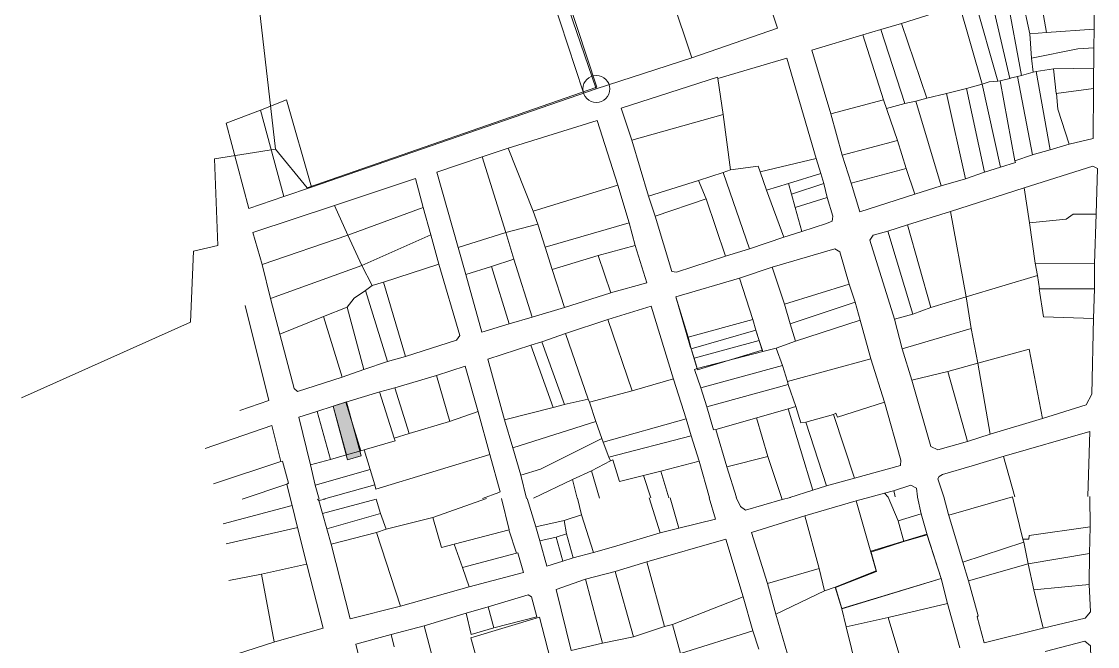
# Model space of a CAD drawing. Header units: millimetres. Extents: x 1956 to 626854, y 2654 to 1330329.
# Drawn here: x 624581.1 to 625023.2, y 1329692.2 to 1329948.9 of the extents above; entities that cross this region are included whole.
import ezdxf

# ---------------------------------------------------------------- set-up
doc = ezdxf.new("R2010")
doc.units = ezdxf.units.MM
for name, color, linetype in [('-2', 1, 'Continuous'), ('2', 7, 'Continuous'), ('CVL_CUADCON_LIN', 8, 'Continuous'), ('CVL_CUADCON_TIT', 1, 'Continuous')]:
    doc.layers.add(name, color=color, linetype=linetype)

msp = doc.modelspace()

# ---------------------------------------------------------------- hatches: boundary and pattern name
at = {"lineweight": 0}
msp.add_hatch(color=1, dxfattribs=at).paths.add_polyline_path([(624709.08, 1329790.83), (624714.67, 1329792.67), (624720.72, 1329770.43), (624715.08, 1329768.79)])

# ---------------------------------------------------------------- linework, layer by layer
at = {"layer": '-2', "color": 1, "lineweight": 0}
for p, q in [((624817.45, 1329922), (624771.26, 1330062.3)), ((624672.98, 1330006.35), (624685.39, 1329896.43)), ((624698.45, 1329880.58), (624817.45, 1329922)), ((624685.39, 1329896.43), (624660.38, 1329892.5)), ((624685.39, 1329896.43), (624698.45, 1329880.58)), ((624660.38, 1329892.5), (624661.75, 1329856.86)), ((624651.78, 1329854.57), (624650.51, 1329825.36)), ((624661.75, 1329856.86), (624651.78, 1329854.57)), ((624650.51, 1329825.36), (624581.09, 1329794.35))]:
    msp.add_line(p, q, dxfattribs=at)
at = {"color": 1, "lineweight": 0}
for p, q in [((624709.08, 1329790.83), (624714.67, 1329792.67)), ((624709.08, 1329790.83), (624714.67, 1329792.67)), ((624714.67, 1329792.67), (624720.72, 1329770.43)), ((624714.67, 1329792.67), (624720.72, 1329770.43)), ((624709.08, 1329790.83), (624715.08, 1329768.79)), ((624715.08, 1329768.79), (624709.08, 1329790.83)), ((624720.72, 1329770.43), (624715.08, 1329768.79))]:
    msp.add_line(p, q, dxfattribs=at)
at = {"layer": '2', "color": 1, "lineweight": 0}
for p, q in [((624880.06, 1329981.62), (624891.71, 1329946.17)), ((625021.84, 1329970.1), (625021.85, 1329945.73)), ((624845.83, 1329966.2), (624856.48, 1329934.01)), ((624998.71, 1329964.43), (625002.26, 1329944.41)), ((624985.55, 1329961.32), (624991.93, 1329926.78)), ((624991.36, 1329962.43), (624995.44, 1329943.82)), ((624942.62, 1329948.08), (624966.49, 1329955.62)), ((624966.49, 1329955.62), (624975.86, 1329923.21)), ((624972.77, 1329957.59), (624982.28, 1329924.41)), ((624979.26, 1329959.5), (624987.23, 1329925.54)), ((624817.27, 1329921.22), (624805.97, 1329954.02)), ((624934.19, 1329945.65), (624942.62, 1329948.08)), ((624942.62, 1329948.08), (624953.09, 1329917.43)), ((624891.71, 1329946.17), (624856.48, 1329934.01)), ((624905.78, 1329937.18), (624926.73, 1329943.45)), ((624926.73, 1329943.45), (624934.19, 1329945.65)), ((624926.73, 1329943.45), (624935.34, 1329916.79)), ((624934.19, 1329945.65), (624944.11, 1329915.2)), ((624995.44, 1329943.82), (625002.26, 1329944.41)), ((624995.44, 1329943.82), (624996.13, 1329933.91)), ((625002.26, 1329944.41), (625021.85, 1329945.73)), ((625021.85, 1329945.73), (625021.66, 1329938.07)), ((625015.15, 1329937.68), (625021.66, 1329938.07)), ((625021.66, 1329938.07), (625021.56, 1329921.36)), ((624856.48, 1329934.01), (624817.27, 1329921.22)), ((624867.25, 1329925.44), (624895.51, 1329933.86)), ((624895.51, 1329933.86), (624907.62, 1329892.61)), ((624913.59, 1329910.94), (624905.78, 1329937.18)), ((624996.13, 1329933.91), (625015.15, 1329937.68)), ((624996.13, 1329933.91), (624996.84, 1329928.16)), ((624998.01, 1329928.44), (625005.14, 1329929.53)), ((625005.14, 1329929.53), (625021.61, 1329929.71)), ((625005.14, 1329929.53), (625006.28, 1329919.3)), ((624827.49, 1329913.26), (624867.06, 1329926.1)), ((624867.06, 1329926.1), (624867.25, 1329925.44)), ((624869.37, 1329910.67), (624867.25, 1329925.44)), ((624982.28, 1329924.41), (624983.2, 1329924.55)), ((624983.2, 1329924.55), (624987.23, 1329925.54)), ((624983.2, 1329924.55), (624989.31, 1329891.63)), ((624987.23, 1329925.54), (624987.34, 1329925.59)), ((624987.34, 1329925.59), (624990.35, 1329926.35)), ((624990.35, 1329926.35), (624991.93, 1329926.78)), ((624990.35, 1329926.35), (624996.47, 1329894.09)), ((624991.93, 1329926.78), (624996.78, 1329928.06)), ((624996.78, 1329928.06), (624998.06, 1329928.44)), ((624996.84, 1329928.16), (624996.78, 1329928.06)), ((624998.01, 1329928.44), (625003.83, 1329896.19)), ((624700.27, 1329880.89), (624817.27, 1329921.22)), ((624961.15, 1329919.31), (624969.37, 1329921.35)), ((624969.37, 1329921.35), (624975.86, 1329923.21)), ((624969.37, 1329921.35), (624976.83, 1329886.99)), ((624975.86, 1329923.21), (624978.72, 1329924.07)), ((624975.86, 1329923.21), (624983.42, 1329889.05)), ((624978.72, 1329924.07), (624982.28, 1329924.41)), ((625006.28, 1329919.3), (625021.56, 1329921.36)), ((625021.56, 1329921.36), (625021.39, 1329900.85)), ((624679.24, 1329912.45), (624689.99, 1329916.78)), ((624689.99, 1329916.78), (624700.27, 1329880.89)), ((624913.59, 1329910.94), (624935.34, 1329916.79)), ((624935.34, 1329916.79), (624940.99, 1329900.03)), ((624944.11, 1329915.2), (624948.5, 1329916.24)), ((624948.5, 1329916.24), (624953.09, 1329917.43)), ((624948.5, 1329916.24), (624958.99, 1329881.42)), ((624953.09, 1329917.43), (624961.15, 1329919.31)), ((624961.15, 1329919.31), (624969.01, 1329884.28)), ((625006.33, 1329919.3), (625006.98, 1329912.94)), ((624665.22, 1329907.12), (624679.24, 1329912.45)), ((624679.24, 1329912.45), (624688.85, 1329876.98)), ((624831.83, 1329900.23), (624827.49, 1329913.26)), ((624936.56, 1329913.16), (624944.11, 1329915.2)), ((625006.98, 1329912.94), (625011.6, 1329898.54)), ((624674.45, 1329872.07), (624665.22, 1329907.12)), ((624781, 1329896.84), (624817.6, 1329908.31)), ((624817.6, 1329908.31), (624826.11, 1329881.65)), ((624831.83, 1329900.23), (624869.37, 1329910.67)), ((624869.37, 1329910.67), (624872.47, 1329887.92)), ((624918.36, 1329893.94), (624913.59, 1329910.94)), ((624838.68, 1329877.16), (624831.83, 1329900.23)), ((624918.36, 1329893.94), (624940.99, 1329900.03)), ((624940.99, 1329900.03), (624944.59, 1329888.49)), ((625011.6, 1329898.54), (625003.83, 1329896.19)), ((625021.39, 1329900.85), (625011.6, 1329898.54)), ((624770.37, 1329893.38), (624781, 1329896.84)), ((624791.26, 1329870.96), (624781, 1329896.84)), ((624921.97, 1329882.45), (624918.36, 1329893.94)), ((624996.47, 1329894.09), (624989.31, 1329891.63)), ((625003.83, 1329896.19), (624996.42, 1329894.09)), ((624751.71, 1329887.07), (624770.37, 1329893.38)), ((624770.37, 1329893.38), (624780.07, 1329862.28)), ((624872.47, 1329887.92), (624883.83, 1329889.54)), ((624883.83, 1329889.54), (624884.65, 1329887.09)), ((624884.65, 1329887.09), (624907.62, 1329892.61)), ((624907.62, 1329892.61), (624909.54, 1329886.53)), ((624989.5, 1329890.97), (624983.42, 1329889.05)), ((624989.31, 1329891.63), (624989.5, 1329890.97)), ((624993.13, 1329880.65), (625021.29, 1329889.53)), ((625021.29, 1329889.53), (625023.2, 1329888.58)), ((624760.5, 1329856.08), (624751.71, 1329887.07)), ((624869.45, 1329886.86), (624859.33, 1329883.64)), ((624872.47, 1329887.92), (624869.45, 1329886.86)), ((624869.45, 1329886.86), (624880.16, 1329855.53)), ((624884.65, 1329887.09), (624887.16, 1329879.68)), ((624896.2, 1329882.41), (624909.54, 1329886.53)), ((624909.54, 1329886.53), (624910.73, 1329882.4)), ((624921.97, 1329882.45), (624944.59, 1329888.49)), ((624944.59, 1329888.49), (624948.21, 1329877.96)), ((624976.83, 1329886.99), (624969.01, 1329884.28)), ((624983.42, 1329889.05), (624976.83, 1329886.99)), ((625023.2, 1329888.58), (625022.61, 1329869.75)), ((624688.87, 1329876.99), (624700.27, 1329880.89)), ((624709.68, 1329873.26), (624742.92, 1329884.43)), ((624742.92, 1329884.43), (624746.06, 1329872.55)), ((624791.26, 1329870.96), (624826.11, 1329881.65)), ((624826.11, 1329881.65), (624830.81, 1329866.23)), ((624859.33, 1329883.64), (624838.68, 1329877.16)), ((624859.33, 1329883.64), (624862.39, 1329876.02)), ((624887.16, 1329879.68), (624896.2, 1329882.41)), ((624896.2, 1329882.41), (624897.49, 1329877.92)), ((624897.49, 1329877.92), (624910.73, 1329882.4)), ((624910.73, 1329882.4), (624912.15, 1329876.63)), ((624925.56, 1329870.7), (624921.97, 1329882.45)), ((624958.99, 1329881.42), (624948.21, 1329877.96)), ((624969.01, 1329884.28), (624958.99, 1329881.42)), ((624962.77, 1329870.89), (624993.13, 1329880.65)), ((624993.13, 1329880.65), (624995.31, 1329866.14)), ((624674.45, 1329872.07), (624688.87, 1329876.99)), ((624841.48, 1329868.98), (624838.68, 1329877.16)), ((624862.39, 1329876.02), (624841.48, 1329868.98)), ((624862.39, 1329876.02), (624870.35, 1329852.51)), ((624887.16, 1329879.68), (624894.27, 1329860.25)), ((624897.49, 1329877.92), (624899.02, 1329872.56)), ((624899.02, 1329872.56), (624912.15, 1329876.63)), ((624912.15, 1329876.63), (624914.4, 1329868.93)), ((624948.21, 1329877.96), (624925.56, 1329870.7)), ((624676.15, 1329862.24), (624709.68, 1329873.26)), ((624709.68, 1329873.26), (624715.21, 1329861.12)), ((624715.21, 1329861.12), (624746.06, 1329872.55)), ((624746.06, 1329872.55), (624749.26, 1329861.26)), ((624899.02, 1329872.56), (624901.69, 1329862.71)), ((624793.24, 1329865.64), (624791.26, 1329870.96)), ((624848.28, 1329846.26), (624841.48, 1329868.98)), ((624914.33, 1329867.86), (624914.21, 1329866.9)), ((624914.4, 1329868.93), (624914.33, 1329867.86)), ((624945.08, 1329865.42), (624962.77, 1329870.89)), ((624962.77, 1329870.89), (624969.19, 1329835.74)), ((624995.31, 1329866.14), (625010.27, 1329867.69)), ((625010.27, 1329867.69), (625013.21, 1329869.72)), ((625013.21, 1329869.72), (625022.61, 1329869.75)), ((625022.61, 1329869.75), (625021.94, 1329849.45)), ((624780.07, 1329862.28), (624793.24, 1329865.64)), ((624793.24, 1329865.64), (624796.22, 1329856.2)), ((624796.22, 1329856.2), (624830.81, 1329866.23)), ((624830.81, 1329866.23), (624833.28, 1329856.94)), ((624901.69, 1329862.71), (624894.27, 1329860.25)), ((624911.86, 1329865.93), (624901.69, 1329862.71)), ((624914.21, 1329866.9), (624911.86, 1329865.93)), ((624931.08, 1329861.16), (624937.06, 1329862.78)), ((624937.06, 1329862.78), (624945.08, 1329865.42)), ((624937.06, 1329862.78), (624947.32, 1329828.72)), ((624945.08, 1329865.42), (624954.73, 1329831.38)), ((624995.31, 1329866.14), (624997.55, 1329849.64)), ((624679.92, 1329849.07), (624676.15, 1329862.24)), ((624679.92, 1329849.07), (624715.21, 1329861.12)), ((624715.21, 1329861.12), (624720.88, 1329848.68)), ((624720.88, 1329848.68), (624749.26, 1329861.26)), ((624749.26, 1329861.26), (624752.54, 1329849.17)), ((624780.07, 1329862.28), (624760.5, 1329856.08)), ((624780.07, 1329862.28), (624783.38, 1329851.25)), ((624894.27, 1329860.25), (624880.16, 1329855.53)), ((624929.67, 1329859.05), (624931.08, 1329861.16)), ((624939.76, 1329826.57), (624929.67, 1329859.05)), ((624763.65, 1329844.96), (624760.5, 1329856.08)), ((624796.22, 1329856.2), (624799.16, 1329847.05)), ((624818.06, 1329852.85), (624833.28, 1329856.94)), ((624833.28, 1329856.94), (624837.98, 1329841.57)), ((624880.16, 1329855.53), (624870.35, 1329852.51)), ((624889.53, 1329847.95), (624915.23, 1329855.56)), ((624915.23, 1329855.56), (624917.34, 1329854.25)), ((624917.34, 1329854.25), (624921.21, 1329840.98)), ((624783.38, 1329851.25), (624774.18, 1329848.32)), ((624783.38, 1329851.25), (624790.97, 1329827.4)), ((624799.16, 1329847.05), (624818.06, 1329852.85)), ((624818.06, 1329852.85), (624823.22, 1329837.43)), ((624870.35, 1329852.51), (624850.16, 1329845.87)), ((624997.55, 1329849.64), (625021.94, 1329849.45)), ((624997.55, 1329849.64), (624998.57, 1329844.5)), ((625021.94, 1329849.45), (625021.95, 1329839.04)), ((624683.43, 1329835.09), (624679.92, 1329849.07)), ((624683.43, 1329835.09), (624720.88, 1329848.68)), ((624720.88, 1329848.68), (624725.2, 1329840.43)), ((624729.8, 1329841.82), (624752.54, 1329849.17)), ((624752.54, 1329849.17), (624761.26, 1329819.87)), ((624774.18, 1329848.32), (624763.65, 1329844.96)), ((624770.28, 1329821.33), (624763.65, 1329844.96)), ((624774.18, 1329848.32), (624781.47, 1329824.73)), ((624799.16, 1329847.05), (624804.21, 1329831.37)), ((624850.16, 1329845.87), (624848.28, 1329846.26)), ((624876.13, 1329843.42), (624889.53, 1329847.95)), ((624889.53, 1329847.95), (624894.64, 1329832.78)), ((624725.2, 1329840.43), (624729.8, 1329841.82)), ((624729.8, 1329841.82), (624738.85, 1329811.23)), ((624837.98, 1329841.57), (624823.07, 1329837.38)), ((624849.98, 1329835.87), (624876.13, 1329843.42)), ((624876.13, 1329843.42), (624881.52, 1329826.46)), ((624894.64, 1329832.78), (624921.21, 1329840.98)), ((624921.21, 1329840.98), (624923.62, 1329833.67)), ((624969.19, 1329835.74), (624998.57, 1329844.5)), ((624998.57, 1329844.5), (624999.34, 1329839.1)), ((624717.84, 1329835.23), (624722.37, 1329838.45)), ((624722.37, 1329838.45), (624725.2, 1329840.43)), ((624722.37, 1329838.45), (624731.49, 1329809.18)), ((624823.22, 1329837.43), (624804.21, 1329831.37)), ((624999.29, 1329839.1), (625021.95, 1329839.04)), ((624999.29, 1329839.1), (625001.06, 1329827.59)), ((625021.95, 1329839.04), (625021.63, 1329826.96)), ((624682.67, 1329793.16), (624673.01, 1329832.23)), ((624687.23, 1329820.45), (624683.43, 1329835.09)), ((624714.87, 1329831.52), (624717.84, 1329835.23)), ((624822.01, 1329826.43), (624839.84, 1329831.94)), ((624839.84, 1329831.94), (624849.01, 1329801.97)), ((624849.98, 1329835.87), (624855.06, 1329819.23)), ((624894.64, 1329832.78), (624896.98, 1329824.76)), ((624896.98, 1329824.76), (624923.62, 1329833.67)), ((624923.62, 1329833.67), (624925.67, 1329826.27)), ((624954.73, 1329831.38), (624969.19, 1329835.74)), ((624969.19, 1329835.74), (624971.32, 1329822.75)), ((624687.23, 1329820.45), (624705.2, 1329827.69)), ((624705.2, 1329827.69), (624714.87, 1329831.52)), ((624705.2, 1329827.69), (624712.88, 1329802.77)), ((624714.87, 1329831.52), (624721.78, 1329805.96)), ((624790.97, 1329827.4), (624781.42, 1329824.73)), ((624804.21, 1329831.37), (624790.97, 1329827.4)), ((624939.76, 1329826.57), (624947.32, 1329828.72)), ((624947.32, 1329828.72), (624954.73, 1329831.38)), ((625001.06, 1329827.59), (625021.63, 1329826.96)), ((624781.47, 1329824.73), (624770.28, 1329821.33)), ((624804.63, 1329820.7), (624822.01, 1329826.43)), ((624822.01, 1329826.43), (624832, 1329797.15)), ((624881.52, 1329826.46), (624855.06, 1329819.23)), ((624881.52, 1329826.46), (624882.76, 1329822.13)), ((624896.98, 1329824.76), (624899.14, 1329817.56)), ((624899.14, 1329817.56), (624925.67, 1329826.27)), ((624925.67, 1329826.27), (624930.06, 1329810.3)), ((624942.99, 1329814.43), (624939.76, 1329826.62)), ((625021.58, 1329827.02), (625020.86, 1329795.85)), ((624693.18, 1329798.1), (624687.23, 1329820.5)), ((624761.26, 1329819.87), (624759.8, 1329817.96)), ((624794.91, 1329817.27), (624804.63, 1329820.7)), ((624804.63, 1329820.7), (624813.89, 1329793.77)), ((624855.06, 1329819.23), (624856.19, 1329814.43)), ((624882.76, 1329822.13), (624856.19, 1329814.43)), ((624882.76, 1329822.13), (624884.15, 1329817.83)), ((624971.32, 1329822.75), (624942.99, 1329814.43)), ((624971.32, 1329822.75), (624974, 1329808.58)), ((624759.8, 1329817.96), (624738.85, 1329811.23)), ((624772.67, 1329810.16), (624790.36, 1329815.93)), ((624790.36, 1329815.93), (624794.91, 1329817.27)), ((624790.36, 1329815.93), (624799.6, 1329790.33)), ((624794.91, 1329817.27), (624804.15, 1329791.61)), ((624856.19, 1329814.43), (624857.44, 1329810.55)), ((624884.15, 1329817.83), (624857.44, 1329810.55)), ((624884.15, 1329817.83), (624885.65, 1329813.39)), ((624885.65, 1329813.39), (624891.11, 1329814.66)), ((624891.11, 1329814.66), (624899.14, 1329817.56)), ((624891.11, 1329814.66), (624893.73, 1329807.66)), ((624946.87, 1329801.56), (624942.99, 1329814.43)), ((624974, 1329808.58), (624995.12, 1329814.33)), ((624995.12, 1329814.33), (625000.56, 1329785.86)), ((624738.85, 1329811.23), (624731.49, 1329809.18)), ((624772.67, 1329810.16), (624779.59, 1329785.26)), ((624857.44, 1329810.55), (624858.74, 1329806.41)), ((624885.65, 1329813.39), (624858.74, 1329806.41)), ((624895.89, 1329801.07), (624930.06, 1329810.3)), ((624930.06, 1329810.3), (624935.73, 1329792.57)), ((624721.78, 1329805.96), (624712.88, 1329802.77)), ((624731.49, 1329809.18), (624721.78, 1329805.96)), ((624751.67, 1329803.54), (624763.42, 1329807.33)), ((624763.42, 1329807.33), (624768.72, 1329788.6)), ((624858.74, 1329806.41), (624857.67, 1329805.93)), ((624857.67, 1329805.93), (624860.27, 1329798.46)), ((624860.27, 1329798.46), (624893.73, 1329807.66)), ((624893.73, 1329807.66), (624895.89, 1329801.07)), ((624961.69, 1329805.18), (624946.87, 1329801.56)), ((624974, 1329808.58), (624961.69, 1329805.18)), ((624961.69, 1329805.18), (624969.74, 1329776.37)), ((624974, 1329808.58), (624979.1, 1329779.34)), ((624712.88, 1329802.77), (624694.53, 1329796.86)), ((624734.45, 1329798.37), (624751.67, 1329803.54)), ((624757.04, 1329784.63), (624751.67, 1329803.54)), ((624832, 1329797.15), (624848.94, 1329802.17)), ((624849.01, 1329801.97), (624854.15, 1329785.63)), ((624895.89, 1329801.07), (624896.13, 1329799.79)), ((624954.71, 1329774.3), (624946.87, 1329801.56)), ((624694.53, 1329796.86), (624693.18, 1329798.1)), ((624714.42, 1329792.59), (624728.27, 1329796.75)), ((624734.23, 1329777.8), (624728.19, 1329796.73)), ((624728.27, 1329796.75), (624734.45, 1329798.37)), ((624740.31, 1329779.72), (624734.45, 1329798.37)), ((624814.53, 1329792.59), (624832, 1329797.15)), ((624860.27, 1329798.46), (624862.72, 1329790.55)), ((624862.72, 1329790.55), (624896.13, 1329799.79)), ((624896.13, 1329799.79), (624899.21, 1329790.8)), ((624670.86, 1329789.11), (624682.67, 1329793.16)), ((624709.16, 1329790.85), (624714.42, 1329792.59)), ((624720.51, 1329772.52), (624714.33, 1329792.56)), ((624804.1, 1329791.62), (624813.89, 1329793.77)), ((624813.89, 1329793.77), (624814.53, 1329792.59)), ((624814.53, 1329792.59), (624817.08, 1329784.58)), ((624916.36, 1329786.38), (624935.73, 1329792.57)), ((624935.73, 1329792.57), (624942.42, 1329768.74)), ((625020.86, 1329795.85), (625018.6, 1329791.37)), ((624695.05, 1329786.34), (624702.46, 1329788.69)), ((624702.46, 1329788.69), (624709.16, 1329790.85)), ((624708.05, 1329769.04), (624702.55, 1329788.72)), ((624714.6, 1329770.84), (624709.08, 1329790.83)), ((624756.96, 1329784.6), (624768.71, 1329788.65)), ((624768.72, 1329788.6), (624773.59, 1329771.05)), ((624779.59, 1329785.26), (624799.6, 1329790.33)), ((624799.6, 1329790.33), (624804.15, 1329791.61)), ((624862.72, 1329790.55), (624865.45, 1329781.11)), ((624883.22, 1329786.11), (624896.15, 1329789.79)), ((624899.21, 1329790.8), (624896.15, 1329789.79)), ((624896.15, 1329789.79), (624906.26, 1329756.35)), ((624899.21, 1329790.8), (624901.33, 1329784.01)), ((624903.37, 1329784.33), (624914.71, 1329787.52)), ((624914.71, 1329787.52), (624915.63, 1329788.01)), ((624914.71, 1329787.52), (624923.38, 1329761.32)), ((624915.63, 1329788.01), (624916.36, 1329786.38)), ((625018.6, 1329791.37), (625000.56, 1329785.86)), ((624695.05, 1329786.34), (624699.83, 1329766.8)), ((624740.31, 1329779.72), (624756.96, 1329784.6)), ((624779.59, 1329785.26), (624782.99, 1329773.77)), ((624817.08, 1329784.58), (624782.99, 1329773.77)), ((624817.08, 1329784.58), (624819.55, 1329777.57)), ((624820.08, 1329776.09), (624854.15, 1329785.63)), ((624854.15, 1329785.63), (624856.21, 1329778.68)), ((624866.42, 1329781.34), (624883.22, 1329786.11)), ((624883.1, 1329786.08), (624887.76, 1329770.24)), ((624901.33, 1329784.01), (624903.37, 1329784.33)), ((624903.37, 1329784.33), (624911.84, 1329758.17)), ((625000.56, 1329785.86), (624979.1, 1329779.34)), ((624656.5, 1329773.53), (624683.91, 1329782.93)), ((624683.91, 1329782.93), (624687.66, 1329768.19)), ((624734.26, 1329777.68), (624740.31, 1329779.72)), ((624822.36, 1329769.96), (624856.21, 1329778.68)), ((624856.21, 1329778.68), (624859.47, 1329768.32)), ((624865.45, 1329781.11), (624866.42, 1329781.34)), ((624866.42, 1329781.34), (624870.92, 1329765.98)), ((624979.1, 1329779.34), (624969.74, 1329776.37)), ((624984.88, 1329770.37), (625020.1, 1329780.43)), ((625020.1, 1329780.43), (625019.28, 1329753.81)), ((624721.89, 1329772.95), (624734.56, 1329776.58)), ((624734.56, 1329776.58), (624734.23, 1329777.8)), ((624819.55, 1329777.57), (624794.32, 1329764.98)), ((624819.55, 1329777.57), (624820.08, 1329776.09)), ((624820.08, 1329776.09), (624822.36, 1329769.96)), ((624957.64, 1329772.88), (624954.71, 1329774.3)), ((624969.74, 1329776.37), (624957.64, 1329772.88)), ((624708.05, 1329769.04), (624714.6, 1329770.84)), ((624714.6, 1329770.84), (624720.51, 1329772.52)), ((624720.51, 1329772.52), (624721.89, 1329772.95)), ((624721.89, 1329772.95), (624724.34, 1329764.88)), ((624726.73, 1329756.77), (624773.59, 1329771.05)), ((624773.59, 1329771.05), (624777.83, 1329755.63)), ((624782.99, 1329773.77), (624786.24, 1329762.59)), ((624822.36, 1329769.96), (624823.09, 1329768.42)), ((624870.92, 1329765.98), (624887.76, 1329770.24)), ((624887.76, 1329770.24), (624893.36, 1329753.38)), ((624971.75, 1329766.41), (624984.88, 1329770.37)), ((624984.56, 1329770.27), (624989.18, 1329753.7)), ((624659.95, 1329759), (624687.66, 1329768.19)), ((624687.66, 1329768.19), (624688.27, 1329768.23)), ((624688.27, 1329768.23), (624690.85, 1329759.2)), ((624699.83, 1329766.78), (624708.05, 1329769.04)), ((624699.83, 1329766.8), (624701.76, 1329758.49)), ((624823.09, 1329768.42), (624815.24, 1329764.3)), ((624823.09, 1329768.42), (624824.01, 1329768.81)), ((624824.01, 1329768.81), (624826.8, 1329759.92)), ((624843.85, 1329764.18), (624859.47, 1329768.32)), ((624859.47, 1329768.32), (624863.83, 1329753.28)), ((624870.92, 1329765.98), (624874.91, 1329753.32)), ((624942.28, 1329766.56), (624923.38, 1329761.32)), ((624942.42, 1329768.74), (624942.28, 1329766.56)), ((624959.48, 1329762.8), (624971.75, 1329766.41)), ((624724.34, 1329764.88), (624701.76, 1329758.49)), ((624724.34, 1329764.88), (624726.21, 1329758.6)), ((624794.32, 1329764.98), (624786.24, 1329762.59)), ((624786.24, 1329762.59), (624788.62, 1329753.02)), ((624815.24, 1329764.3), (624807.55, 1329760.78)), ((624815.24, 1329764.3), (624818.55, 1329753.12)), ((624826.8, 1329759.92), (624836.7, 1329762.43)), ((624836.7, 1329762.43), (624843.85, 1329764.18)), ((624836.7, 1329762.43), (624839.74, 1329753.2)), ((624843.85, 1329764.18), (624847.06, 1329753.22)), ((624923.38, 1329761.32), (624911.84, 1329758.17)), ((624957.54, 1329761.03), (624958.11, 1329762)), ((624957.54, 1329761.03), (624960.01, 1329753.61)), ((624958.11, 1329762), (624959.48, 1329762.8)), ((624671.78, 1329752.62), (624690.13, 1329758.9)), ((624690.85, 1329759.2), (624690.13, 1329758.9)), ((624690.13, 1329758.9), (624691.55, 1329752.69)), ((624701.76, 1329758.49), (624703.44, 1329752.73)), ((624726.21, 1329758.6), (624705.21, 1329752.74)), ((624726.21, 1329758.6), (624726.73, 1329756.77)), ((624807.55, 1329760.78), (624791.41, 1329753.03)), ((624807.55, 1329760.78), (624809.4, 1329753.09)), ((624911.84, 1329758.17), (624906.26, 1329756.35)), ((624939.32, 1329756.15), (624946.49, 1329758.4)), ((624946.49, 1329758.4), (624948.78, 1329757.22)), ((624948.78, 1329757.22), (624949.27, 1329753.63)), ((624692.26, 1329750.1), (624691.57, 1329752.69)), ((624702.75, 1329752.73), (624703.3, 1329752.18)), ((624703.3, 1329752.18), (624705.9, 1329752.74)), ((624703.3, 1329752.18), (624704.76, 1329746.84)), ((624704.76, 1329746.84), (624726.87, 1329752.67)), ((624726.87, 1329752.67), (624728.63, 1329746.82)), ((624750.15, 1329745.13), (624772.13, 1329752.97)), ((624777.17, 1329755.39), (624770.46, 1329752.96)), ((624777.83, 1329755.63), (624777.17, 1329755.39)), ((624781.42, 1329740.1), (624778.27, 1329752.99)), ((624792.43, 1329741.33), (624788.92, 1329753.02)), ((624809.55, 1329753.09), (624811.14, 1329746.27)), ((624843.58, 1329738.86), (624838.97, 1329753.19)), ((624847.6, 1329753.22), (624851.16, 1329740.75)), ((624866.31, 1329744.49), (624863.66, 1329753.28)), ((624874.79, 1329753.32), (624876.5, 1329749.62)), ((624878.52, 1329748.14), (624893.61, 1329752.57)), ((624893.61, 1329752.57), (624893.33, 1329753.38)), ((624893.61, 1329752.57), (624897.09, 1329753.39)), ((624906.26, 1329756.35), (624896.76, 1329753.39)), ((624924.11, 1329751.96), (624929.67, 1329753.5)), ((624929.67, 1329753.5), (624935.75, 1329755.09)), ((624935.75, 1329755.09), (624939.32, 1329756.15)), ((624935.75, 1329755.09), (624937.19, 1329753.53)), ((624941.27, 1329743.73), (624937.19, 1329753.53)), ((624939.47, 1329756.19), (624940.12, 1329753.6)), ((624950.71, 1329746.69), (624949.29, 1329753.57)), ((624960.04, 1329753.61), (624962.04, 1329746.42)), ((624988.3, 1329753.7), (624962.14, 1329746.08)), ((624988.35, 1329753.7), (624992.5, 1329736.19)), ((625020.24, 1329741.26), (625020.05, 1329753.81)), ((624663.88, 1329742.54), (624692.25, 1329750.12)), ((624694.55, 1329741.1), (624692.26, 1329750.1)), ((624876.5, 1329749.62), (624878.52, 1329748.14)), ((624902.96, 1329745.82), (624924.11, 1329751.96)), ((624924.11, 1329751.96), (624930.11, 1329730.93)), ((624704.76, 1329746.84), (624706.51, 1329740.53)), ((624706.51, 1329740.53), (624728.63, 1329746.82)), ((624728.63, 1329746.82), (624730.99, 1329740.3)), ((624730.99, 1329740.3), (624750.15, 1329745.13)), ((624750.15, 1329745.13), (624753.61, 1329732.87)), ((624804.02, 1329743.97), (624792.43, 1329741.33)), ((624811.14, 1329746.27), (624804.02, 1329743.97)), ((624804.02, 1329743.97), (624805.02, 1329738.38)), ((624811.14, 1329746.27), (624816.11, 1329730.76)), ((624851.16, 1329740.75), (624866.31, 1329744.49)), ((624881.05, 1329738.95), (624902.96, 1329745.82)), ((624902.96, 1329745.82), (624908.81, 1329724.16)), ((624950.71, 1329746.69), (624941.27, 1329743.73)), ((624941.27, 1329743.73), (624943.64, 1329735.24)), ((624953.18, 1329737.99), (624950.71, 1329746.69)), ((624962.04, 1329746.42), (624967.81, 1329726.75)), ((624665.23, 1329734.38), (624694.57, 1329740.99)), ((624698.27, 1329725.88), (624694.55, 1329741.1)), ((624706.51, 1329740.53), (624708.31, 1329734.16)), ((624726.97, 1329739), (624708.31, 1329734.16)), ((624730.99, 1329740.3), (624726.97, 1329739)), ((624726.97, 1329739), (624736.86, 1329708.76)), ((624758.9, 1329734.16), (624781.42, 1329740.1)), ((624784.53, 1329730.47), (624781.37, 1329740.1)), ((624794.08, 1329735.53), (624792.43, 1329741.33)), ((624824.35, 1329733.16), (624843.58, 1329738.86)), ((624843.58, 1329738.86), (624851.16, 1329740.75)), ((624881.05, 1329738.95), (624887.6, 1329718.01)), ((624995.16, 1329737.72), (625020.24, 1329741.31)), ((625019.87, 1329730.37), (625020.24, 1329741.31)), ((624800.84, 1329737.13), (624794.08, 1329735.53)), ((624796.88, 1329725.11), (624794.08, 1329735.53)), ((624805.02, 1329738.38), (624800.84, 1329737.13)), ((624800.84, 1329737.13), (624803.45, 1329727.26)), ((624805.02, 1329738.38), (624807.72, 1329728.61)), ((624838, 1329726.89), (624870.5, 1329736.24)), ((624870.5, 1329736.24), (624877.62, 1329712.58)), ((624930.11, 1329730.93), (624943.64, 1329735.24)), ((624943.64, 1329735.24), (624953.18, 1329737.99)), ((624958.96, 1329720.1), (624953.18, 1329737.99)), ((624992.89, 1329734.98), (624967.81, 1329726.75)), ((624992.5, 1329736.19), (624995.04, 1329736.24)), ((624992.5, 1329736.19), (624992.89, 1329734.98)), ((624992.89, 1329734.98), (624994.7, 1329726.06)), ((624995.04, 1329736.24), (624995.16, 1329737.72)), ((624708.31, 1329734.16), (624716.12, 1329703.48)), ((624753.61, 1329732.87), (624758.9, 1329734.16)), ((624758.9, 1329734.16), (624762.31, 1329724.59)), ((624762.31, 1329724.59), (624784.53, 1329730.47)), ((624785.04, 1329730.67), (624784.53, 1329730.47)), ((624787.4, 1329722.53), (624785.04, 1329730.67)), ((624807.72, 1329728.61), (624816.11, 1329730.76)), ((624816.11, 1329730.76), (624824.35, 1329733.16)), ((624930.11, 1329730.93), (624932.31, 1329723.19)), ((624994.7, 1329726.06), (625019.87, 1329730.37)), ((625019.84, 1329717.65), (625019.87, 1329730.37)), ((624679.66, 1329721.82), (624698.25, 1329725.96)), ((624704.97, 1329699.63), (624698.27, 1329725.88)), ((624796.88, 1329725.11), (624803.45, 1329727.26)), ((624803.45, 1329727.26), (624807.72, 1329728.61)), ((624825.07, 1329722.99), (624838, 1329726.89)), ((624838, 1329726.89), (624845.26, 1329700.39)), ((624967.81, 1329726.75), (624970.16, 1329719.17)), ((624994.7, 1329726.06), (624970.16, 1329719.17)), ((624994.7, 1329726.06), (624997.02, 1329715.38)), ((624666.34, 1329719.2), (624679.66, 1329721.82)), ((624679.66, 1329721.82), (624684.9, 1329694.01)), ((624762.31, 1329724.59), (624765.08, 1329716.6)), ((624765.08, 1329716.6), (624787.4, 1329722.53)), ((624812.82, 1329719.75), (624825.07, 1329722.99)), ((624825.07, 1329722.99), (624832.49, 1329696.19)), ((624908.81, 1329724.16), (624887.6, 1329718.01)), ((624908.81, 1329724.16), (624911.1, 1329715.05)), ((624932.31, 1329723.19), (624915.38, 1329716.57)), ((624800.71, 1329715.59), (624812.82, 1329719.75)), ((624812.82, 1329719.75), (624819.83, 1329693.5)), ((624887.6, 1329718.06), (624891.08, 1329705.41)), ((624918.12, 1329707.67), (624958.96, 1329720.1)), ((624961.57, 1329709.83), (624958.96, 1329720.1)), ((624970.16, 1329719.17), (624974.23, 1329704.71)), ((624997.02, 1329715.38), (625019.84, 1329717.65)), ((625020.29, 1329706.36), (625019.84, 1329717.65)), ((624736.86, 1329708.76), (624765.08, 1329716.6)), ((624789.34, 1329713.32), (624772.82, 1329708.42)), ((624790.71, 1329712.55), (624789.34, 1329713.32)), ((624792.81, 1329704.36), (624790.71, 1329712.55)), ((624806.96, 1329690.46), (624800.71, 1329715.59)), ((624848.56, 1329701.14), (624877.62, 1329712.58)), ((624877.62, 1329712.58), (624881.58, 1329698.64)), ((624911.1, 1329715.05), (624891.08, 1329705.41)), ((624911.1, 1329715.05), (624915.38, 1329716.57)), ((624915.38, 1329716.57), (624918.12, 1329707.67)), ((624997.02, 1329715.38), (625000.82, 1329699.69)), ((624716.12, 1329703.48), (624736.86, 1329708.76)), ((624772.82, 1329708.42), (624763.82, 1329705.83)), ((624775.12, 1329699.77), (624772.82, 1329708.42)), ((624937.15, 1329704.11), (624961.57, 1329709.83)), ((624966.59, 1329691.67), (624961.57, 1329709.83)), ((624763.82, 1329705.83), (624746.53, 1329700.68)), ((624763.82, 1329705.83), (624765.87, 1329697.02)), ((624775.12, 1329699.77), (624792.81, 1329704.36)), ((624891.08, 1329705.41), (624900.47, 1329673.05)), ((624918.12, 1329707.67), (624919.95, 1329700.23)), ((624919.95, 1329700.23), (624937.15, 1329704.11)), ((624937.15, 1329704.11), (624942.79, 1329685.26)), ((624974.23, 1329704.71), (624973.83, 1329704.4)), ((624973.83, 1329704.4), (624976.61, 1329693.67)), ((625000.82, 1329699.69), (625018.16, 1329703.82)), ((625018.16, 1329703.82), (625020.29, 1329706.36)), ((624685.19, 1329694.1), (624704.97, 1329699.63)), ((624746.53, 1329700.68), (624732.96, 1329697.09)), ((624746.53, 1329700.68), (624755.44, 1329666.53)), ((624765.87, 1329697.02), (624775.12, 1329699.77)), ((624845.26, 1329700.39), (624832.49, 1329696.19)), ((624845.26, 1329700.39), (624848.56, 1329701.14)), ((624848.56, 1329701.14), (624851.92, 1329689.24)), ((624919.95, 1329700.23), (624924.92, 1329679.99)), ((624976.61, 1329693.67), (625000.82, 1329699.69)), ((624732.96, 1329697.09), (624718.42, 1329693.05)), ((624732.96, 1329697.09), (624734.16, 1329691.95)), ((624832.49, 1329696.19), (624819.83, 1329693.5)), ((624851.92, 1329689.24), (624881.58, 1329698.64)), ((624881.58, 1329698.64), (624884.09, 1329691.06)), ((624669.36, 1329689), (624685.19, 1329694.1)), ((624718.42, 1329693.05), (624719.67, 1329688.01)), ((624819.83, 1329693.5), (624806.96, 1329690.46)), ((625018.01, 1329694.36), (625001.64, 1329690.04)), ((625020.34, 1329692.37), (625018.01, 1329694.36)), ((625021.01, 1329665.98), (625020.34, 1329692.37))]:
    msp.add_line(p, q, dxfattribs=at)
at = {"layer": 'CVL_CUADCON_LIN', "color": 1, "lineweight": 0, "ltscale": 0.5}
for p, q in [((624759.59, 1330080.39), (624811.84, 1329920.05)), ((624849.98, 1329835.87), (624856.02, 1329815)), ((624856.19, 1329814.43), (624882.78, 1329822.13)), ((624856.19, 1329814.43), (624882.76, 1329822.13)), ((624882.76, 1329822.13), (624885.46, 1329813.86)), ((624856.19, 1329814.43), (624858.92, 1329805.86)), ((624858.92, 1329805.86), (624856.19, 1329814.43)), ((624885.46, 1329813.86), (624858.92, 1329805.86)), ((624953.09, 1329738.33), (624930.09, 1329731.29)), ((624930.09, 1329731.29), (624953.07, 1329738.33)), ((624958.96, 1329720.1), (624953.07, 1329738.33)), ((624953.07, 1329738.33), (624958.96, 1329720.1)), ((624930.09, 1329731.29), (624932.45, 1329722.97)), ((624932.45, 1329722.97), (624930.09, 1329731.29)), ((624932.45, 1329722.97), (624915.54, 1329716.41)), ((624915.54, 1329716.41), (624932.45, 1329722.97)), ((624958.96, 1329720.1), (624918.2, 1329707.76)), ((624918.2, 1329707.76), (624915.54, 1329716.41))]:
    msp.add_line(p, q, dxfattribs=at)
msp.add_circle((624817.27, 1329921.22), 5.55, dxfattribs=at)
at = {"layer": 'CVL_CUADCON_TIT', "color": 1, "lineweight": 0, "ltscale": 0.5}
for p, q in [((624793.88, 1329704.23), (624765.74, 1329695.71)), ((624800.41, 1329679.27), (624793.88, 1329704.23)), ((624765.74, 1329695.71), (624772.47, 1329671.36))]:
    msp.add_line(p, q, dxfattribs=at)

doc.saveas('drawing.dxf')
